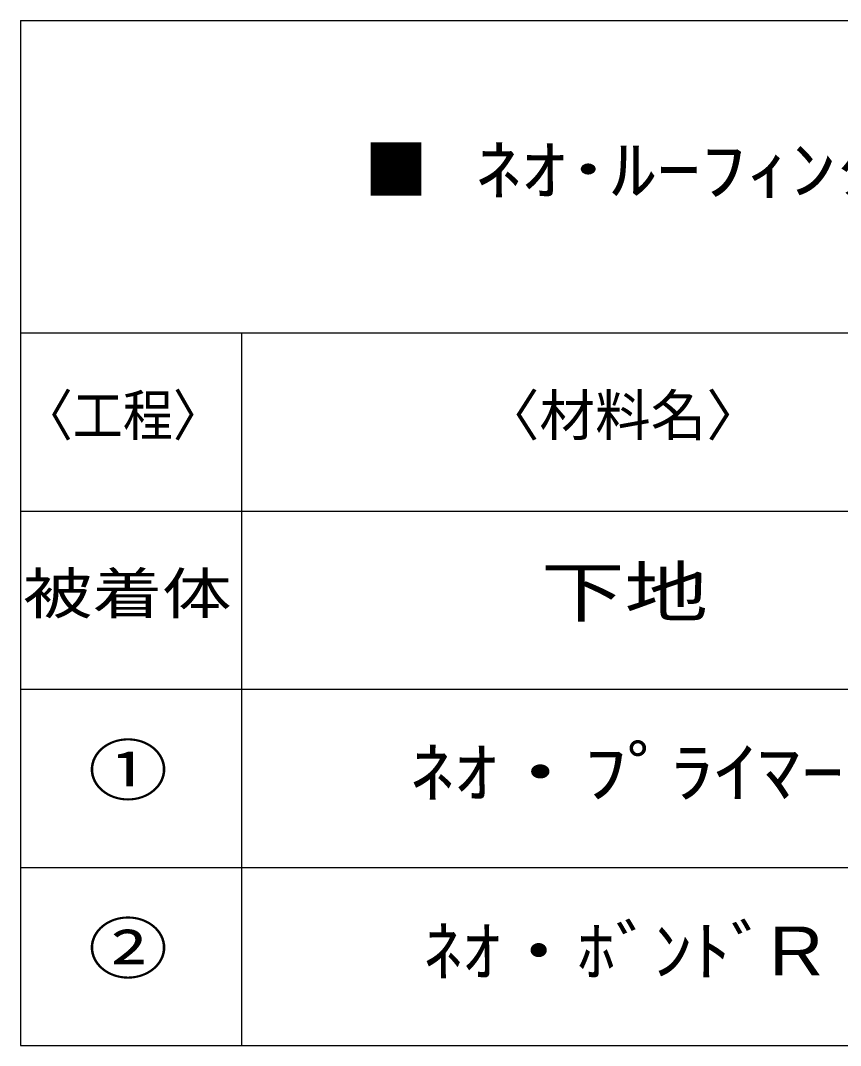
# Model space of a CAD drawing. Units: millimetres, scale not verified. Extents: x -113 to 108, y -84 to 97.
# Drawn here: x -40.89 to -4.05, y -84 to -37.97 of the extents above; entities that cross this region are included whole.
import ezdxf
from ezdxf.enums import TextEntityAlignment as Align

# ---------------------------------------------------------------- set-up
doc = ezdxf.new("R2010")
doc.units = ezdxf.units.MM
doc.header["$LTSCALE"] = 0.1
doc.layers.add('0-4_Z_O-文字', color=134, linetype='Continuous')
doc.styles.add('HGPｺﾞｼｯｸM', font='')
doc.styles.get('HGPｺﾞｼｯｸM').set_extended_font_data('HGPｺﾞｼｯｸM')

msp = doc.modelspace()

# ---------------------------------------------------------------- linework, layer by layer
at = {"layer": '0-4_Z_O-文字'}
for p, q in [((-40.8878, -37.9739), (19.1122, -37.9739)), ((-40.8878, -37.9739), (-40.8878, -84.0003)), ((-40.8878, -52.0003), (19.1122, -52.0003)), ((-40.8878, -60.0003), (19.1122, -60.0003)), ((-40.8878, -68.0003), (19.1122, -68.0003)), ((-40.8878, -76.0003), (19.1122, -76.0003)), ((-40.8878, -84.0003), (19.1122, -84.0003))]:
    msp.add_line(p, q, dxfattribs=at)
at = {"layer": '0-4_Z_O-文字', "color": 1}
msp.add_line((-30.9587, -52.0003), (-30.9587, -84.0003), dxfattribs=at)

# ---------------------------------------------------------------- texts
at = {"layer": '0-4_Z_O-文字', "style": 'HGPｺﾞｼｯｸM'}
for s, height, width, p in [(' ﾈｵ･ﾙｰﾌｨﾝｸﾞE', 2.199, 1.35, (-21.5477, -46.4414)), ('〈工程〉', 1.833, 0.9, (-40.79, -57.1678)), ('被着体', 1.833, 1.25, (-40.7773, -65.1678)), ('下地', 2.199, 1.25, (-17.5004, -65.3937)), ('①', 2.199, 1.2, (-37.8573, -73.4013)), ('ﾈｵ・ﾌﾟﾗｲﾏｰ', 2.199, 1.3, (-23.3861, -73.4927)), ('②', 2.199, 1.2, (-37.8573, -81.4013)), ('ﾈｵ・ﾎﾞﾝﾄﾞR', 2.199, 1.15, (-22.7846, -81.5155))]:
    msp.add_text(s, height=height, dxfattribs=dict(at, width=width)).set_placement(p, align=Align.BOTTOM_LEFT)
at = {"layer": '0-4_Z_O-文字', "color": 3, "style": 'HGPｺﾞｼｯｸM', "width": 0.95}
msp.add_text('■', height=2.199, dxfattribs=at).set_placement((-25.4462, -46.4414), align=Align.BOTTOM_LEFT)
at = {"layer": '0-4_Z_O-文字', "style": 'HGPｺﾞｼｯｸM'}
msp.add_text('〈材料名〉', height=1.833, dxfattribs=at).set_placement((-20.0778, -57.1678), align=Align.BOTTOM_LEFT)

doc.saveas('drawing.dxf')
